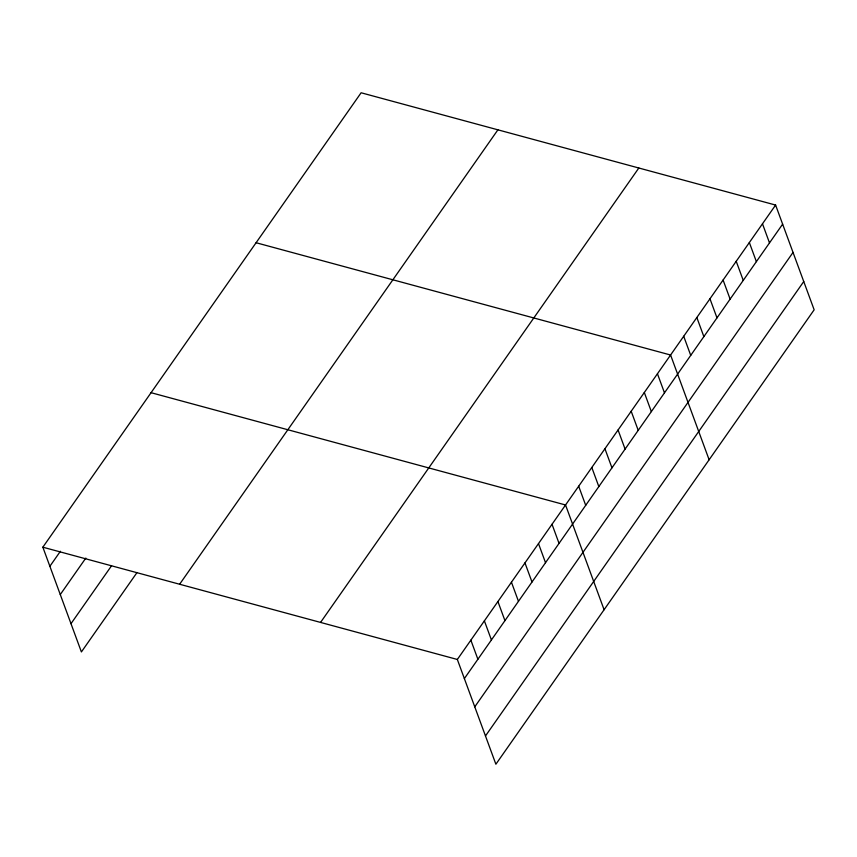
<?xml version="1.0" encoding="UTF-8"?>
<svg xmlns="http://www.w3.org/2000/svg" width="857" height="857" viewBox="0 0 857 857"><rect width="100%" height="100%" fill="white"/><g stroke="black" fill="none" stroke-linecap="round" stroke-linejoin="round"><path stroke-width="1.29" d="M42.85 547.195L361.118 92.77L775.606 205.059L814.15 309.805L495.882 764.23L457.338 659.472L42.85 547.195L81.394 651.941L137.002 572.551M49.877 566.284L60.397 551.265M60.279 594.554L85.829 558.078M70.992 623.682L111.571 565.738M179.627 584.249L497.906 129.825M320.561 622.418L638.829 168.004M457.338 659.472L775.606 205.059M464.365 678.573L782.634 224.148M474.767 706.832L793.036 252.419M485.48 735.959L803.748 281.535M256.093 242.735L670.581 355.012L709.125 459.77M151.057 392.688L565.545 504.977L604.089 609.723M762.484 223.795L769.5 242.895M749.35 242.542L756.377 261.642M736.217 261.289L743.244 280.378M723.094 280.035L730.121 299.125M709.96 298.782L716.988 317.872M696.837 317.518L703.865 336.619M683.704 336.265L690.731 355.366M657.448 373.759L664.475 392.849M644.325 392.506L651.341 411.596M631.191 411.242L638.219 430.343M618.068 429.989L625.085 449.089M604.935 448.736L611.962 467.826M591.801 467.483L598.829 486.572M578.679 486.23L585.706 505.319M552.026 524.28L559.043 543.381M538.496 543.595L545.523 562.695M524.966 562.91L531.993 581.999M511.447 582.224L518.464 601.314M497.917 601.539L504.944 620.629M484.387 620.854L491.415 639.943M470.868 640.158L477.885 659.258"/></g></svg>
